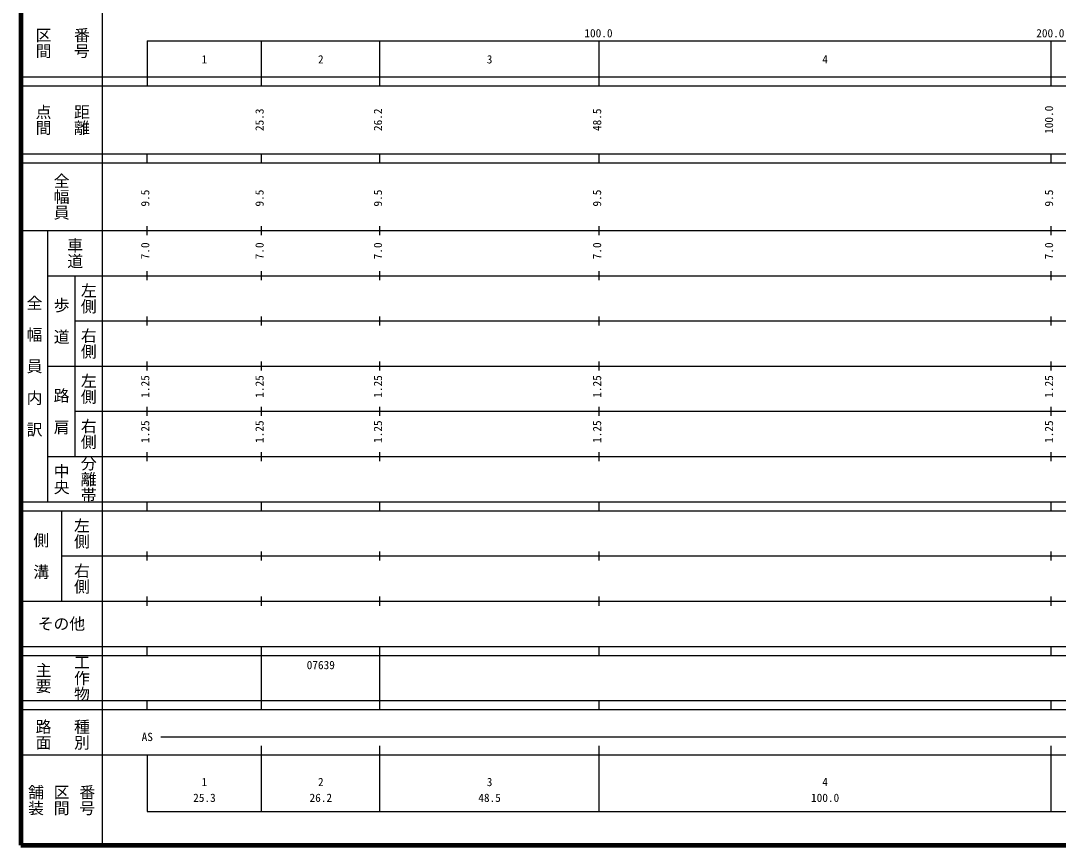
# Model space of a CAD drawing. Units: millimetres on the paper, enlarged 1000 times. Extents: x 40000 to 680000, y 20000 to 380000.
# Drawn here: x 40000 to 269596, y 20000 to 202409 of the extents above; entities that cross this region are included whole.
import ezdxf
from ezdxf.enums import TextEntityAlignment as Align

# ---------------------------------------------------------------- set-up
doc = ezdxf.new("R2010")
doc.units = ezdxf.units.MM
doc.header["$LTSCALE"] = 1000
doc.layers.add('M-TTL', color=2, linetype='Continuous', lineweight=140)
doc.layers.add('M-TTL-BAND', color=7, linetype='Continuous', lineweight=25)
doc.styles.add('@ＭＳ ゴシック', font='')
doc.styles.add('ＭＳ ゴシック', font='')
doc.styles.get('@ＭＳ ゴシック').set_extended_font_data('@MS Gothic')
doc.styles.get('ＭＳ ゴシック').set_extended_font_data('MS Gothic')

msp = doc.modelspace()

# ---------------------------------------------------------------- linework, layer by layer
at = {"layer": 'M-TTL'}
for p, q in [((40000, 380000), (40000, 20000)), ((40000, 20000), (680000, 20000))]:
    msp.add_line(p, q, dxfattribs=at)
at = {"layer": 'M-TTL-BAND'}
for p, q in [((58000, 370000), (58000, 20000)), ((68000, 198000), (579000, 198000)), ((68000, 198000), (68000, 188000)), ((93300, 188000), (93300, 198000)), ((119500, 188000), (119500, 198000)), ((168000, 188000), (168000, 198000)), ((268000, 188000), (268000, 198000)), ((40000, 190000), (579000, 190000)), ((40000, 188000), (579000, 188000)), ((40000, 173000), (579000, 173000)), ((68000, 171000), (68000, 173000)), ((93300, 171000), (93300, 173000)), ((119500, 171000), (119500, 173000)), ((168000, 171000), (168000, 173000)), ((268000, 171000), (268000, 173000)), ((40000, 171000), (579000, 171000)), ((68000, 155000), (68000, 157000)), ((93300, 155000), (93300, 157000)), ((119500, 155000), (119500, 157000)), ((168000, 155000), (168000, 157000)), ((268000, 155000), (268000, 157000)), ((40000, 156000), (579000, 156000)), ((46000, 96000), (46000, 156000)), ((68000, 145000), (68000, 147000)), ((93300, 145000), (93300, 147000)), ((119500, 145000), (119500, 147000)), ((168000, 145000), (168000, 147000)), ((268000, 145000), (268000, 147000)), ((46000, 146000), (579000, 146000)), ((52000, 146000), (52000, 106000)), ((52000, 136000), (579000, 136000)), ((68000, 135000), (68000, 137000)), ((93300, 135000), (93300, 137000)), ((119500, 135000), (119500, 137000)), ((168000, 135000), (168000, 137000)), ((268000, 135000), (268000, 137000)), ((68000, 125000), (68000, 127000)), ((93300, 125000), (93300, 127000)), ((119500, 125000), (119500, 127000)), ((168000, 125000), (168000, 127000)), ((268000, 125000), (268000, 127000)), ((46000, 126000), (579000, 126000)), ((52000, 116000), (579000, 116000)), ((68000, 115000), (68000, 117000)), ((93300, 115000), (93300, 117000)), ((119500, 115000), (119500, 117000)), ((168000, 115000), (168000, 117000)), ((268000, 115000), (268000, 117000)), ((46000, 106000), (579000, 106000)), ((68000, 105000), (68000, 107000)), ((93300, 105000), (93300, 107000)), ((119500, 105000), (119500, 107000)), ((168000, 105000), (168000, 107000)), ((268000, 105000), (268000, 107000)), ((40000, 96000), (579000, 96000)), ((68000, 94000), (68000, 96000)), ((93300, 94000), (93300, 96000)), ((119500, 94000), (119500, 96000)), ((168000, 94000), (168000, 96000)), ((268000, 94000), (268000, 96000)), ((40000, 94000), (579000, 94000)), ((49000, 94000), (49000, 74000)), ((68000, 83000), (68000, 85000)), ((93300, 83000), (93300, 85000)), ((119500, 83000), (119500, 85000)), ((168000, 83000), (168000, 85000)), ((268000, 83000), (268000, 85000)), ((49000, 84000), (579000, 84000)), ((40000, 74000), (579000, 74000)), ((68000, 73000), (68000, 75000)), ((93300, 73000), (93300, 75000)), ((119500, 73000), (119500, 75000)), ((168000, 73000), (168000, 75000)), ((268000, 73000), (268000, 75000)), ((40000, 64000), (579000, 64000)), ((40000, 62000), (579000, 62000)), ((68000, 62000), (68000, 64000)), ((93300, 62000), (93300, 64000)), ((93300, 52000), (93300, 62000)), ((119500, 62000), (119500, 64000)), ((119500, 52000), (119500, 62000)), ((168000, 62000), (168000, 64000)), ((268000, 62000), (268000, 64000)), ((40000, 52000), (579000, 52000)), ((68000, 50000), (68000, 52000)), ((93300, 50000), (93300, 52000)), ((119500, 50000), (119500, 52000)), ((168000, 50000), (168000, 52000)), ((268000, 50000), (268000, 52000)), ((40000, 50000), (579000, 50000)), ((71000, 44000), (565000, 44000)), ((93300, 27500), (93300, 42000)), ((119500, 27500), (119500, 42000)), ((168000, 27500), (168000, 42000)), ((268000, 27500), (268000, 42000)), ((40000, 40000), (579000, 40000)), ((68000, 40000), (68000, 27500)), ((68000, 27500), (579000, 27500))]:
    msp.add_line(p, q, dxfattribs=at)

# ---------------------------------------------------------------- texts
at = {"layer": 'M-TTL-BAND', "style": '@ＭＳ ゴシック'}
for s, p in [('区間', (45000, 197500)), ('番号', (53500, 197500)), ('点間', (45000, 180500)), ('距離', (53500, 180500)), ('全幅員', (49000, 163500)), ('車道', (52000, 151000)), ('左側', (55000, 141000)), ('全\u3000幅\u3000員\u3000内\u3000訳', (43000, 126000)), ('歩\u3000道', (49000, 136000)), ('右側', (55000, 131000)), ('左側', (55000, 121000)), ('路\u3000肩', (49000, 116000)), ('右側', (55000, 111000)), ('分離帯', (55000, 101000)), ('中央', (49000, 101000)), ('左側', (53500, 89000)), ('側\u3000溝', (44500, 84000)), ('右側', (53500, 79000)), ('主要', (45000, 57000)), ('工作物', (53500, 57000)), ('路面', (45000, 44500)), ('種別', (53500, 44500)), ('舗装', (43333, 30000)), ('区間', (49000, 30000)), ('番号', (54667, 30000))]:
    msp.add_text(s, height=2566, rotation=270, dxfattribs=at).set_placement(p, align=Align.MIDDLE_CENTER)
at = {"layer": 'M-TTL-BAND', "style": 'ＭＳ ゴシック'}
for s, p in [('100.0', (167844, 198195)), ('200.0', (267844, 198195)), ('1', (80650, 192405)), ('2', (106400, 192405)), ('3', (143750, 192405)), ('4', (218000, 192405)), ('07639', (106400, 58405)), ('AS', (68000, 42500)), ('1', (80650, 32523)), ('2', (106400, 32523)), ('3', (143750, 32523)), ('4', (218000, 32523)), ('25.3', (80650, 29033)), ('26.2', (106400, 29033)), ('48.5', (143750, 29033)), ('100.0', (218000, 29033))]:
    msp.add_text(s, height=1833, dxfattribs=at).set_placement(p, align=Align.BOTTOM_CENTER)
for s, p in [('25.3', (94300, 180500)), ('26.2', (120500, 180500)), ('48.5', (169000, 180500)), ('100.0', (269000, 180500)), ('9.5', (69000, 163174)), ('9.5', (94300, 163174)), ('9.5', (120500, 163174)), ('9.5', (169000, 163174)), ('9.5', (269000, 163174)), ('7.0', (69000, 151500)), ('7.0', (94300, 151500)), ('7.0', (120500, 151500)), ('7.0', (169000, 151500)), ('7.0', (269000, 151500)), ('1.25', (69000, 121500)), ('1.25', (94300, 121500)), ('1.25', (120500, 121500)), ('1.25', (169000, 121500)), ('1.25', (269000, 121500)), ('1.25', (69000, 111500)), ('1.25', (94300, 111500)), ('1.25', (120500, 111500)), ('1.25', (169000, 111500)), ('1.25', (269000, 111500))]:
    msp.add_text(s, height=1833, rotation=90, dxfattribs=at).set_placement(p, align=Align.BOTTOM_CENTER)
msp.add_text('その他', height=2566, dxfattribs=at).set_placement((49000, 69000), align=Align.MIDDLE_CENTER)

doc.saveas('drawing.dxf')
